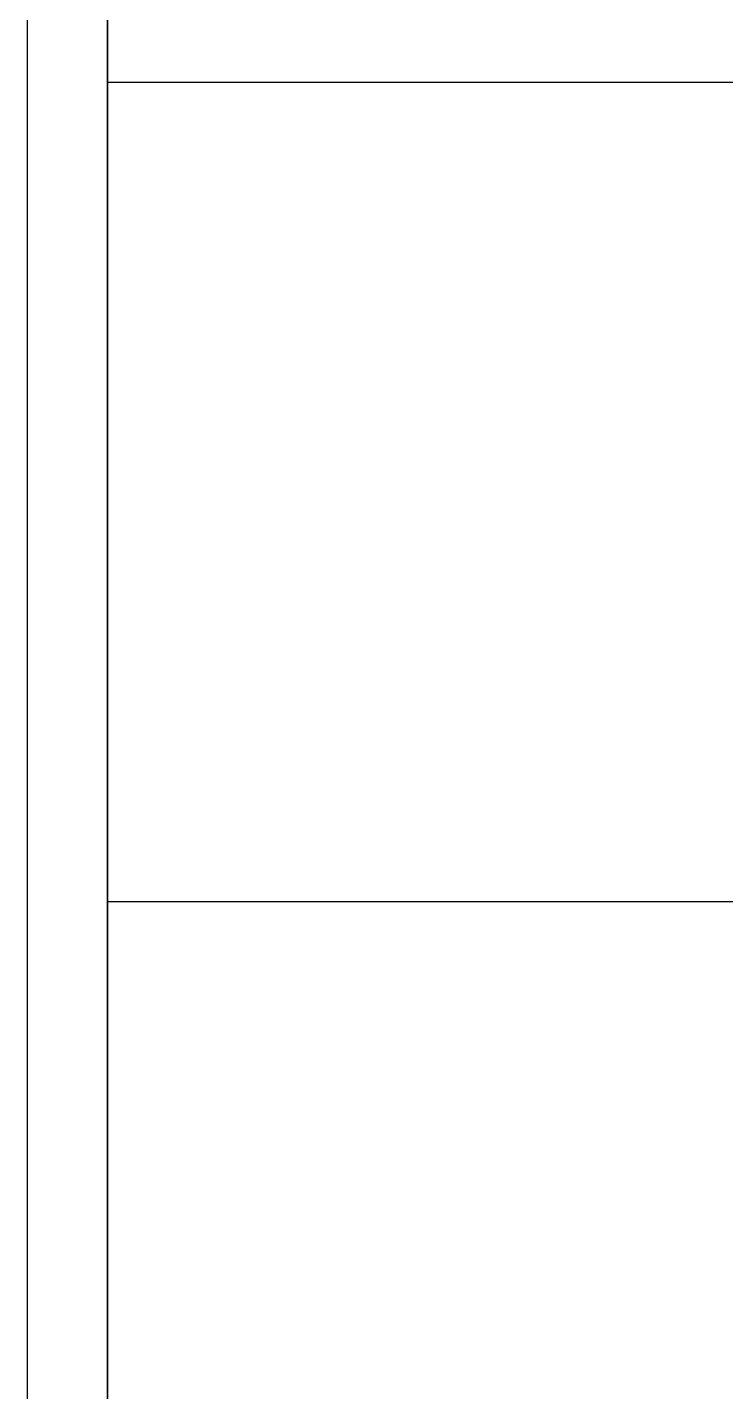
# Model space of a CAD drawing. Header units: millimetres. Extents: x 0 to 841, y 0 to 594.
# Drawn here: x 210.92 to 230.52, y 125.27 to 163.58 of the extents above; entities that cross this region are included whole.
import ezdxf

# ---------------------------------------------------------------- set-up
doc = ezdxf.new("R2010")
doc.units = ezdxf.units.MM
doc.header["$LTSCALE"] = 10
doc.layers.add('LINE04', color=4, linetype='Continuous')
doc.layers.add('LINE05', color=2, linetype='Continuous')

msp = doc.modelspace()

# ---------------------------------------------------------------- linework, layer by layer
at = {"layer": 'LINE04'}
for p, q in [((213.166, 162.036), (270.166, 162.036)), ((213.166, 139.036), (270.166, 139.036))]:
    msp.add_line(p, q, dxfattribs=at)
at = {"layer": 'LINE05'}
for p, q in [((213.166, 227.286), (213.166, 119.786)), ((213.166, 227.286), (213.166, 119.786)), ((213.166, 119.786), (213.166, 227.286)), ((210.916, 223.661), (210.916, 123.536))]:
    msp.add_line(p, q, dxfattribs=at)

doc.saveas('drawing.dxf')
